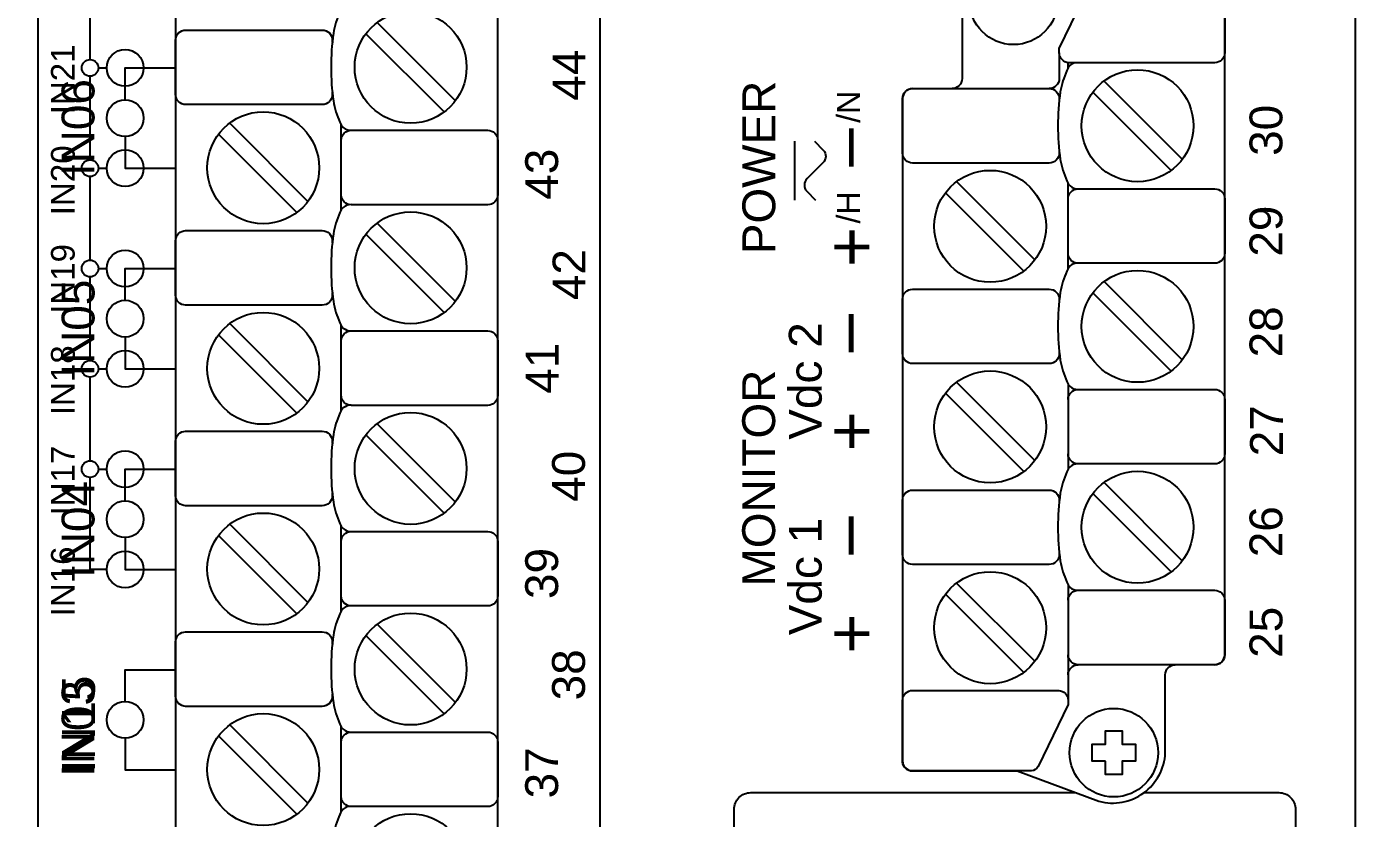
# Model space of a CAD drawing. Extents: x 1 to 47.7, y 0.3 to 34.2.
# Drawn here: x 35.879 to 39.855, y 16.253 to 18.622 of the extents above; entities that cross this region are included whole.
import ezdxf

# ---------------------------------------------------------------- set-up
doc = ezdxf.new("R2010")
doc.units = 0
doc.header["$MEASUREMENT"] = 0
for name, color, linetype in [('5_1__0__EMPTY', 7, 'CONTINUOUS'), ('5_2__2___8__OPTOISO_IND_LS', 7, 'CONTINUOUS'), ('5_3__7___8__OPTOISO_IND_LS', 7, 'CONTINUOUS'), ('5_4__4___24__OPTOISO_LS_IN', 7, 'CONTINUOUS'), ('5_5__D___24__OPTOISO_LS_IN', 7, 'CONTINUOUS'), ('5_6__8___8__OPTOISO_IND_LS', 7, 'CONTINUOUS'), ('6_0______DWG_', 7, 'CONTINUOUS')]:
    doc.layers.add(name, color=color, linetype=linetype)
doc.styles.add('ARIAL', font='arial.ttf')

msp = doc.modelspace()

# ---------------------------------------------------------------- linework, layer by layer
at = {"layer": '5_1__0__EMPTY'}
msp.add_lwpolyline([(36.3247, 19.7815), (36.3247, 14.8004, 0.414215), (36.3547, 14.7704), (36.6675, 14.7705), (36.9123, 14.6796, 0.47859), (37.1108, 14.8246), (37.1108, 15.058, -0.414214), (37.1408, 15.088), (37.2588, 15.088, 0.414213), (37.2888, 15.118), (37.2889, 20.0998, 0.414214), (37.2589, 20.1298), (36.9459, 20.1298), (36.7011, 20.2207, 0.480048), (36.5029, 20.0757), (36.5029, 19.8415, -0.414214), (36.4729, 19.8115), (36.3547, 19.8115, 0.414212), (36.3247, 19.7815), (36.3247, 19.7815)], format="xyb", dxfattribs=at)
at = {"layer": '5_2__2___8__OPTOISO_IND_LS'}
for points in [[(37.2588, 15.088, 0.414213), (37.2888, 15.118), (37.2889, 20.0998, 0.414214), (37.2589, 20.1298), (36.9459, 20.1298), (36.7011, 20.2207, 0.480048), (36.5029, 20.0757), (36.5029, 19.8415, -0.414214), (36.4729, 19.8115), (36.3547, 19.8115, 0.414212), (36.3247, 19.7815), (36.3247, 19.7815), (36.3247, 14.8004, 0.414215), (36.3547, 14.7704), (36.6675, 14.7705), (36.9123, 14.6796, 0.47859), (37.1108, 14.8246), (37.1108, 15.058, -0.414214), (37.1408, 15.088)], [(36.8501, 18.6895, 0.191033), (36.8262, 18.681, 0.081668), (36.816, 18.6654, 0.0591), (36.7967, 18.6017, 0.034646), (36.7896, 18.5002, 0.03436), (36.7967, 18.3995, 0.0591), (36.816, 18.3358, 0.081668), (36.8262, 18.3201, 0.191033), (36.8501, 18.3116)], [(36.7934, 18.4265), (36.7934, 18.4186, -0.414214), (36.7634, 18.3886), (36.3547, 18.3886, -0.414214), (36.3247, 18.4186), (36.3247, 18.5815, -0.414214), (36.3547, 18.6115), (36.7634, 18.6115, -0.414214), (36.7934, 18.5815), (36.7934, 18.5746)], [(36.8201, 18.2816, -0.414214), (36.8501, 18.3116), (37.2588, 18.3116, -0.414214), (37.2888, 18.2816), (37.2888, 18.1188, -0.414214), (37.2588, 18.0888), (36.8501, 18.0888, -0.414214), (36.8201, 18.1188)], [(36.8501, 18.0895, 0.191033), (36.8262, 18.081, 0.081668), (36.816, 18.0654, 0.0591), (36.7967, 18.0017, 0.034646), (36.7896, 17.9002, 0.03436), (36.7967, 17.7995, 0.0591), (36.816, 17.7358, 0.081668), (36.8262, 17.7201, 0.191033), (36.8501, 17.7116)], [(36.7934, 17.8265), (36.7934, 17.8186, -0.414214), (36.7634, 17.7886), (36.3547, 17.7886, -0.414214), (36.3247, 17.8186), (36.3247, 17.9815, -0.414214), (36.3547, 18.0115), (36.7634, 18.0115, -0.414214), (36.7934, 17.9815), (36.7934, 17.9746)], [(36.8201, 17.6816, -0.414214), (36.8501, 17.7116), (37.2588, 17.7116, -0.414214), (37.2888, 17.6816), (37.2888, 17.5188, -0.414214), (37.2588, 17.4888), (36.8501, 17.4888, -0.414214), (36.8201, 17.5188)], [(36.8501, 17.4895, 0.191033), (36.8262, 17.481, 0.081668), (36.816, 17.4654, 0.0591), (36.7967, 17.4017, 0.034646), (36.7896, 17.3002, 0.03436), (36.7967, 17.1995, 0.0591), (36.816, 17.1357, 0.081668), (36.8262, 17.1201, 0.191033), (36.8501, 17.1116)], [(36.7934, 17.2265), (36.7934, 17.2186, -0.414214), (36.7634, 17.1886), (36.3547, 17.1886, -0.414214), (36.3247, 17.2186), (36.3247, 17.3815, -0.414214), (36.3547, 17.4115), (36.7634, 17.4115, -0.414214), (36.7934, 17.3815), (36.7934, 17.3746)], [(36.8201, 17.0816, -0.414214), (36.8501, 17.1116), (37.2588, 17.1116, -0.414214), (37.2888, 17.0816), (37.2888, 16.9188, -0.414214), (37.2588, 16.8888), (36.8501, 16.8888, -0.414214), (36.8201, 16.9188)], [(36.8501, 16.8895, 0.191033), (36.8262, 16.881, 0.081668), (36.816, 16.8654, 0.0591), (36.7967, 16.8017, 0.034646), (36.7896, 16.7001, 0.03436), (36.7967, 16.5995, 0.0591), (36.816, 16.5357, 0.081668), (36.8262, 16.5201, 0.191033), (36.8501, 16.5116)], [(36.7934, 16.6265), (36.7934, 16.6186, -0.414214), (36.7634, 16.5886), (36.3547, 16.5886, -0.414214), (36.3247, 16.6186), (36.3247, 16.7814, -0.414214), (36.3547, 16.8114), (36.7634, 16.8114, -0.414214), (36.7934, 16.7814), (36.7934, 16.7746)], [(36.8201, 16.4816, -0.414214), (36.8501, 16.5116), (37.2588, 16.5116, -0.414214), (37.2888, 16.4816), (37.2888, 16.3187, -0.414214), (37.2588, 16.2887), (36.8501, 16.2887, -0.414214), (36.8201, 16.3187)], [(36.8501, 16.2895, 0.191033), (36.8262, 16.281, 0.081668), (36.816, 16.2654, 0.0591), (36.7967, 16.2017, 0.034646), (36.7896, 16.1001, 0.03436), (36.7967, 15.9994, 0.0591), (36.816, 15.9357, 0.081668), (36.8262, 15.9201, 0.191033), (36.8501, 15.9116)]]:
    msp.add_lwpolyline(points, format="xyb", dxfattribs=at)
for points in [[(36.9275, 18.634), (37.1616, 18.3998)], [(36.894, 18.6005), (37.1282, 18.3664)], [(36.1735, 18.4032), (36.1735, 18.4982), (36.3247, 18.4982)], [(36.4865, 18.3333), (36.7206, 18.0991)], [(36.1735, 18.2932), (36.1735, 18.1982), (36.3247, 18.1982)], [(36.4531, 18.2999), (36.6872, 18.0657)], [(36.8201, 18.073), (36.8201, 18.3281)], [(36.9275, 18.034), (37.1616, 17.7998)], [(36.894, 18.0005), (37.1282, 17.7664)], [(36.1735, 17.8032), (36.1735, 17.8982), (36.3247, 17.8982)], [(36.4865, 17.7333), (36.7206, 17.4991)], [(36.4531, 17.6999), (36.6872, 17.4657)], [(36.8201, 17.473), (36.8201, 17.7281)], [(36.1735, 17.6932), (36.1735, 17.5982), (36.3247, 17.5982)], [(36.9275, 17.4339), (37.1616, 17.1998)], [(36.894, 17.4005), (37.1282, 17.1664)], [(36.1735, 17.2032), (36.1735, 17.2982), (36.3247, 17.2982)], [(36.4531, 17.0999), (36.6872, 16.8657)], [(36.4865, 17.1333), (36.7206, 16.8991)], [(36.8201, 16.873), (36.8201, 17.1281)], [(36.1735, 17.0932), (36.1735, 16.9982), (36.3247, 16.9982)], [(36.9275, 16.8339), (37.1616, 16.5998)], [(36.894, 16.8005), (37.1282, 16.5664)], [(36.1735, 16.6032), (36.1735, 16.6982), (36.3247, 16.6982)], [(36.4865, 16.5333), (36.7206, 16.2991)], [(36.8201, 16.273), (36.8201, 16.5281)], [(36.1735, 16.4932), (36.1735, 16.3982), (36.3247, 16.3982)], [(36.4531, 16.4999), (36.6872, 16.2657)]]:
    msp.add_lwpolyline(points, dxfattribs=at)
for centre, radius in [((37.0278, 18.5002), 0.1673), ((36.1735, 18.3482), 0.055), ((36.5868, 18.1995), 0.1673), ((37.0278, 17.9002), 0.1673), ((36.1735, 17.7482), 0.055), ((36.5868, 17.5995), 0.1673), ((37.0278, 17.3002), 0.1673), ((36.1735, 17.1482), 0.055), ((36.5868, 16.9995), 0.1673), ((37.0278, 16.7001), 0.1673), ((36.1735, 16.5482), 0.055), ((36.5868, 16.3995), 0.1673), ((37.0278, 16.1001), 0.1673)]:
    msp.add_circle(centre, radius, dxfattribs=at)
at = {"layer": '5_3__7___8__OPTOISO_IND_LS'}
for points in [[(37.2588, 15.088, 0.414213), (37.2888, 15.118), (37.2889, 20.0998, 0.414214), (37.2589, 20.1298), (36.9459, 20.1298), (36.7011, 20.2207, 0.480048), (36.5029, 20.0757), (36.5029, 19.8415, -0.414214), (36.4729, 19.8115), (36.3547, 19.8115, 0.414212), (36.3247, 19.7815), (36.3247, 19.7815), (36.3247, 14.8004, 0.414215), (36.3547, 14.7704), (36.6675, 14.7705), (36.9123, 14.6796, 0.47859), (37.1108, 14.8246), (37.1108, 15.058, -0.414214), (37.1408, 15.088)], [(36.8501, 18.6895, 0.191033), (36.8262, 18.681, 0.081668), (36.816, 18.6654, 0.0591), (36.7967, 18.6017, 0.034646), (36.7896, 18.5002, 0.03436), (36.7967, 18.3995, 0.0591), (36.816, 18.3358, 0.081668), (36.8262, 18.3201, 0.191033), (36.8501, 18.3116)], [(36.7934, 18.4265), (36.7934, 18.4186, -0.414214), (36.7634, 18.3886), (36.3547, 18.3886, -0.414214), (36.3247, 18.4186), (36.3247, 18.5815, -0.414214), (36.3547, 18.6115), (36.7634, 18.6115, -0.414214), (36.7934, 18.5815), (36.7934, 18.5746)], [(36.8201, 18.2816, -0.414214), (36.8501, 18.3116), (37.2588, 18.3116, -0.414214), (37.2888, 18.2816), (37.2888, 18.1188, -0.414214), (37.2588, 18.0888), (36.8501, 18.0888, -0.414214), (36.8201, 18.1188)], [(36.8501, 18.0895, 0.191033), (36.8262, 18.081, 0.081668), (36.816, 18.0654, 0.0591), (36.7967, 18.0017, 0.034646), (36.7896, 17.9002, 0.03436), (36.7967, 17.7995, 0.0591), (36.816, 17.7358, 0.081668), (36.8262, 17.7201, 0.191033), (36.8501, 17.7116)], [(36.7934, 17.8265), (36.7934, 17.8186, -0.414214), (36.7634, 17.7886), (36.3547, 17.7886, -0.414214), (36.3247, 17.8186), (36.3247, 17.9815, -0.414214), (36.3547, 18.0115), (36.7634, 18.0115, -0.414214), (36.7934, 17.9815), (36.7934, 17.9746)], [(36.8201, 17.6816, -0.414214), (36.8501, 17.7116), (37.2588, 17.7116, -0.414214), (37.2888, 17.6816), (37.2888, 17.5188, -0.414214), (37.2588, 17.4888), (36.8501, 17.4888, -0.414214), (36.8201, 17.5188)], [(36.8501, 17.4895, 0.191033), (36.8262, 17.481, 0.081668), (36.816, 17.4654, 0.0591), (36.7967, 17.4017, 0.034646), (36.7896, 17.3002, 0.03436), (36.7967, 17.1995, 0.0591), (36.816, 17.1357, 0.081668), (36.8262, 17.1201, 0.191033), (36.8501, 17.1116)], [(36.7934, 17.2265), (36.7934, 17.2186, -0.414214), (36.7634, 17.1886), (36.3547, 17.1886, -0.414214), (36.3247, 17.2186), (36.3247, 17.3815, -0.414214), (36.3547, 17.4115), (36.7634, 17.4115, -0.414214), (36.7934, 17.3815), (36.7934, 17.3746)], [(36.8201, 17.0816, -0.414214), (36.8501, 17.1116), (37.2588, 17.1116, -0.414214), (37.2888, 17.0816), (37.2888, 16.9188, -0.414214), (37.2588, 16.8888), (36.8501, 16.8888, -0.414214), (36.8201, 16.9188)], [(36.8501, 16.8895, 0.191033), (36.8262, 16.881, 0.081668), (36.816, 16.8654, 0.0591), (36.7967, 16.8017, 0.034646), (36.7896, 16.7001, 0.03436), (36.7967, 16.5995, 0.0591), (36.816, 16.5357, 0.081668), (36.8262, 16.5201, 0.191033), (36.8501, 16.5116)], [(36.7934, 16.6265), (36.7934, 16.6186, -0.414214), (36.7634, 16.5886), (36.3547, 16.5886, -0.414214), (36.3247, 16.6186), (36.3247, 16.7814, -0.414214), (36.3547, 16.8114), (36.7634, 16.8114, -0.414214), (36.7934, 16.7814), (36.7934, 16.7746)], [(36.8201, 16.4816, -0.414214), (36.8501, 16.5116), (37.2588, 16.5116, -0.414214), (37.2888, 16.4816), (37.2888, 16.3187, -0.414214), (37.2588, 16.2887), (36.8501, 16.2887, -0.414214), (36.8201, 16.3187)], [(36.8501, 16.2895, 0.191033), (36.8262, 16.281, 0.081668), (36.816, 16.2654, 0.0591), (36.7967, 16.2017, 0.034646), (36.7896, 16.1001, 0.03436), (36.7967, 15.9994, 0.0591), (36.816, 15.9357, 0.081668), (36.8262, 15.9201, 0.191033), (36.8501, 15.9116)]]:
    msp.add_lwpolyline(points, format="xyb", dxfattribs=at)
for points in [[(36.9275, 18.634), (37.1616, 18.3998)], [(36.894, 18.6005), (37.1282, 18.3664)], [(36.1735, 18.4032), (36.1735, 18.4982), (36.3247, 18.4982)], [(36.4865, 18.3333), (36.7206, 18.0991)], [(36.1735, 18.2932), (36.1735, 18.1982), (36.3247, 18.1982)], [(36.4531, 18.2999), (36.6872, 18.0657)], [(36.8201, 18.073), (36.8201, 18.3281)], [(36.9275, 18.034), (37.1616, 17.7998)], [(36.894, 18.0005), (37.1282, 17.7664)], [(36.1735, 17.8032), (36.1735, 17.8982), (36.3247, 17.8982)], [(36.4865, 17.7333), (36.7206, 17.4991)], [(36.4531, 17.6999), (36.6872, 17.4657)], [(36.8201, 17.473), (36.8201, 17.7281)], [(36.1735, 17.6932), (36.1735, 17.5982), (36.3247, 17.5982)], [(36.9275, 17.4339), (37.1616, 17.1998)], [(36.894, 17.4005), (37.1282, 17.1664)], [(36.1735, 17.2032), (36.1735, 17.2982), (36.3247, 17.2982)], [(36.4531, 17.0999), (36.6872, 16.8657)], [(36.4865, 17.1333), (36.7206, 16.8991)], [(36.8201, 16.873), (36.8201, 17.1281)], [(36.1735, 17.0932), (36.1735, 16.9982), (36.3247, 16.9982)], [(36.9275, 16.8339), (37.1616, 16.5998)], [(36.894, 16.8005), (37.1282, 16.5664)], [(36.1735, 16.6032), (36.1735, 16.6982), (36.3247, 16.6982)], [(36.4865, 16.5333), (36.7206, 16.2991)], [(36.8201, 16.273), (36.8201, 16.5281)], [(36.1735, 16.4932), (36.1735, 16.3982), (36.3247, 16.3982)], [(36.4531, 16.4999), (36.6872, 16.2657)]]:
    msp.add_lwpolyline(points, dxfattribs=at)
for centre, radius in [((37.0278, 18.5002), 0.1673), ((36.1735, 18.3482), 0.055), ((36.5868, 18.1995), 0.1673), ((37.0278, 17.9002), 0.1673), ((36.1735, 17.7482), 0.055), ((36.5868, 17.5995), 0.1673), ((37.0278, 17.3002), 0.1673), ((36.1735, 17.1482), 0.055), ((36.5868, 16.9995), 0.1673), ((37.0278, 16.7001), 0.1673), ((36.1735, 16.5482), 0.055), ((36.5868, 16.3995), 0.1673), ((37.0278, 16.1001), 0.1673)]:
    msp.add_circle(centre, radius, dxfattribs=at)
at = {"layer": '5_4__4___24__OPTOISO_LS_IN'}
for points in [[(37.2588, 15.088, 0.414213), (37.2888, 15.118), (37.2889, 20.0998, 0.414214), (37.2589, 20.1298), (36.9459, 20.1298), (36.7011, 20.2207, 0.480048), (36.5029, 20.0757), (36.5029, 19.8415, -0.414214), (36.4729, 19.8115), (36.3547, 19.8115, 0.414212), (36.3247, 19.7815), (36.3247, 19.7815), (36.3247, 14.8004, 0.414215), (36.3547, 14.7704), (36.6675, 14.7705), (36.9123, 14.6796, 0.47859), (37.1108, 14.8246), (37.1108, 15.058, -0.414214), (37.1408, 15.088)], [(36.8501, 18.6895, 0.191033), (36.8262, 18.681, 0.081668), (36.816, 18.6654, 0.0591), (36.7967, 18.6017, 0.034646), (36.7896, 18.5002, 0.03436), (36.7967, 18.3995, 0.0591), (36.816, 18.3358, 0.081668), (36.8262, 18.3201, 0.191033), (36.8501, 18.3116)], [(36.7934, 18.4265), (36.7934, 18.4186, -0.414214), (36.7634, 18.3886), (36.3547, 18.3886, -0.414214), (36.3247, 18.4186), (36.3247, 18.5815, -0.414214), (36.3547, 18.6115), (36.7634, 18.6115, -0.414214), (36.7934, 18.5815), (36.7934, 18.5746)], [(36.8201, 18.2816, -0.414214), (36.8501, 18.3116), (37.2588, 18.3116, -0.414214), (37.2888, 18.2816), (37.2888, 18.1188, -0.414214), (37.2588, 18.0888), (36.8501, 18.0888, -0.414214), (36.8201, 18.1188)], [(36.8501, 18.0895, 0.191033), (36.8262, 18.081, 0.081668), (36.816, 18.0654, 0.0591), (36.7967, 18.0017, 0.034646), (36.7896, 17.9002, 0.03436), (36.7967, 17.7995, 0.0591), (36.816, 17.7358, 0.081668), (36.8262, 17.7201, 0.191033), (36.8501, 17.7116)], [(36.7934, 17.8265), (36.7934, 17.8186, -0.414214), (36.7634, 17.7886), (36.3547, 17.7886, -0.414214), (36.3247, 17.8186), (36.3247, 17.9815, -0.414214), (36.3547, 18.0115), (36.7634, 18.0115, -0.414214), (36.7934, 17.9815), (36.7934, 17.9746)], [(36.8201, 17.6816, -0.414214), (36.8501, 17.7116), (37.2588, 17.7116, -0.414214), (37.2888, 17.6816), (37.2888, 17.5188, -0.414214), (37.2588, 17.4888), (36.8501, 17.4888, -0.414214), (36.8201, 17.5188)], [(36.8501, 17.4895, 0.191033), (36.8262, 17.481, 0.081668), (36.816, 17.4654, 0.0591), (36.7967, 17.4017, 0.034646), (36.7896, 17.3002, 0.03436), (36.7967, 17.1995, 0.0591), (36.816, 17.1357, 0.081668), (36.8262, 17.1201, 0.191033), (36.8501, 17.1116)], [(36.7934, 17.2265), (36.7934, 17.2186, -0.414214), (36.7634, 17.1886), (36.3547, 17.1886, -0.414214), (36.3247, 17.2186), (36.3247, 17.3815, -0.414214), (36.3547, 17.4115), (36.7634, 17.4115, -0.414214), (36.7934, 17.3815), (36.7934, 17.3746)], [(36.8201, 17.0816, -0.414214), (36.8501, 17.1116), (37.2588, 17.1116, -0.414214), (37.2888, 17.0816), (37.2888, 16.9188, -0.414214), (37.2588, 16.8888), (36.8501, 16.8888, -0.414214), (36.8201, 16.9188)], [(36.8501, 16.8895, 0.191033), (36.8262, 16.881, 0.081668), (36.816, 16.8654, 0.0591), (36.7967, 16.8017, 0.034646), (36.7896, 16.7001, 0.03436), (36.7967, 16.5995, 0.0591), (36.816, 16.5357, 0.081668), (36.8262, 16.5201, 0.191033), (36.8501, 16.5116)], [(36.7934, 16.6265), (36.7934, 16.6186, -0.414214), (36.7634, 16.5886), (36.3547, 16.5886, -0.414214), (36.3247, 16.6186), (36.3247, 16.7814, -0.414214), (36.3547, 16.8114), (36.7634, 16.8114, -0.414214), (36.7934, 16.7814), (36.7934, 16.7746)], [(36.8201, 16.4816, -0.414214), (36.8501, 16.5116), (37.2588, 16.5116, -0.414214), (37.2888, 16.4816), (37.2888, 16.3187, -0.414214), (37.2588, 16.2887), (36.8501, 16.2887, -0.414214), (36.8201, 16.3187)], [(36.8501, 16.2895, 0.191033), (36.8262, 16.281, 0.081668), (36.816, 16.2654, 0.0591), (36.7967, 16.2017, 0.034646), (36.7896, 16.1001, 0.03436), (36.7967, 15.9994, 0.0591), (36.816, 15.9357, 0.081668), (36.8262, 15.9201, 0.191033), (36.8501, 15.9116)]]:
    msp.add_lwpolyline(points, format="xyb", dxfattribs=at)
for points in [[(36.0686, 18.5232), (36.0686, 18.7732)], [(36.9275, 18.634), (37.1616, 18.3998)], [(36.894, 18.6005), (37.1282, 18.3664)], [(36.0936, 18.4982), (36.1185, 18.4982)], [(36.2285, 18.4982), (36.3247, 18.4982)], [(36.0686, 18.2232), (36.0686, 18.4732)], [(36.4865, 18.3333), (36.7206, 18.0991)], [(36.4531, 18.2999), (36.6872, 18.0657)], [(36.8201, 18.073), (36.8201, 18.3281)], [(36.0686, 17.9232), (36.0686, 18.1732)], [(36.0936, 18.1982), (36.1185, 18.1982)], [(36.2285, 18.1982), (36.3247, 18.1982)], [(36.9275, 18.034), (37.1616, 17.7998)], [(36.894, 18.0005), (37.1282, 17.7664)], [(36.0936, 17.8982), (36.1185, 17.8982)], [(36.2285, 17.8982), (36.3247, 17.8982)], [(36.0686, 17.6232), (36.0686, 17.8732)], [(36.4865, 17.7333), (36.7206, 17.4991)], [(36.4531, 17.6999), (36.6872, 17.4657)], [(36.8201, 17.473), (36.8201, 17.7281)], [(36.0936, 17.5982), (36.1185, 17.5982)], [(36.2285, 17.5982), (36.3247, 17.5982)], [(36.0686, 17.3232), (36.0686, 17.5732)], [(36.9275, 17.4339), (37.1616, 17.1998)], [(36.894, 17.4005), (37.1282, 17.1664)], [(36.0936, 17.2982), (36.1185, 17.2982)], [(36.2285, 17.2982), (36.3247, 17.2982)], [(36.1185, 16.9982), (36.0686, 16.9982), (36.0686, 17.2732)], [(36.4531, 17.0999), (36.6872, 16.8657)], [(36.4865, 17.1333), (36.7206, 16.8991)], [(36.8201, 16.873), (36.8201, 17.1281)], [(36.2285, 16.9982), (36.3247, 16.9982)], [(36.9275, 16.8339), (37.1616, 16.5998)], [(36.894, 16.8005), (37.1282, 16.5664)], [(36.1735, 16.6031), (36.1735, 16.6982), (36.3247, 16.6982)], [(36.4865, 16.5333), (36.7206, 16.2991)], [(36.8201, 16.273), (36.8201, 16.5281)], [(36.1735, 16.4931), (36.1735, 16.3982), (36.3247, 16.3982)], [(36.4531, 16.4999), (36.6872, 16.2657)]]:
    msp.add_lwpolyline(points, dxfattribs=at)
for centre, radius in [((37.0278, 18.5002), 0.1673), ((36.1735, 18.4982), 0.055), ((36.0686, 18.4982), 0.025), ((36.5868, 18.1995), 0.1673), ((36.1735, 18.1982), 0.055), ((36.0686, 18.1982), 0.025), ((37.0278, 17.9002), 0.1673), ((36.1735, 17.8982), 0.055), ((36.0686, 17.8982), 0.025), ((36.5868, 17.5995), 0.1673), ((36.0686, 17.5982), 0.025), ((36.1735, 17.5982), 0.055), ((37.0278, 17.3002), 0.1673), ((36.1735, 17.2982), 0.055), ((36.0686, 17.2982), 0.025), ((36.5868, 16.9995), 0.1673), ((36.1735, 16.9982), 0.055), ((37.0278, 16.7001), 0.1673), ((36.1735, 16.5481), 0.055), ((36.5868, 16.3995), 0.1673), ((37.0278, 16.1001), 0.1673)]:
    msp.add_circle(centre, radius, dxfattribs=at)
at = {"layer": '5_5__D___24__OPTOISO_LS_IN'}
for points in [[(37.2588, 15.088, 0.414213), (37.2888, 15.118), (37.2889, 20.0998, 0.414214), (37.2589, 20.1298), (36.9459, 20.1298), (36.7011, 20.2207, 0.480048), (36.5029, 20.0757), (36.5029, 19.8415, -0.414214), (36.4729, 19.8115), (36.3547, 19.8115, 0.414212), (36.3247, 19.7815), (36.3247, 19.7815), (36.3247, 14.8004, 0.414215), (36.3547, 14.7704), (36.6675, 14.7705), (36.9123, 14.6796, 0.47859), (37.1108, 14.8246), (37.1108, 15.058, -0.414214), (37.1408, 15.088)], [(36.8501, 18.6895, 0.191033), (36.8262, 18.681, 0.081668), (36.816, 18.6654, 0.0591), (36.7967, 18.6017, 0.034646), (36.7896, 18.5002, 0.03436), (36.7967, 18.3995, 0.0591), (36.816, 18.3358, 0.081668), (36.8262, 18.3201, 0.191033), (36.8501, 18.3116)], [(36.7934, 18.4265), (36.7934, 18.4186, -0.414214), (36.7634, 18.3886), (36.3547, 18.3886, -0.414214), (36.3247, 18.4186), (36.3247, 18.5815, -0.414214), (36.3547, 18.6115), (36.7634, 18.6115, -0.414214), (36.7934, 18.5815), (36.7934, 18.5746)], [(36.8201, 18.2816, -0.414214), (36.8501, 18.3116), (37.2588, 18.3116, -0.414214), (37.2888, 18.2816), (37.2888, 18.1188, -0.414214), (37.2588, 18.0888), (36.8501, 18.0888, -0.414214), (36.8201, 18.1188)], [(36.8501, 18.0895, 0.191033), (36.8262, 18.081, 0.081668), (36.816, 18.0654, 0.0591), (36.7967, 18.0017, 0.034646), (36.7896, 17.9002, 0.03436), (36.7967, 17.7995, 0.0591), (36.816, 17.7358, 0.081668), (36.8262, 17.7201, 0.191033), (36.8501, 17.7116)], [(36.7934, 17.8265), (36.7934, 17.8186, -0.414214), (36.7634, 17.7886), (36.3547, 17.7886, -0.414214), (36.3247, 17.8186), (36.3247, 17.9815, -0.414214), (36.3547, 18.0115), (36.7634, 18.0115, -0.414214), (36.7934, 17.9815), (36.7934, 17.9746)], [(36.8201, 17.6816, -0.414214), (36.8501, 17.7116), (37.2588, 17.7116, -0.414214), (37.2888, 17.6816), (37.2888, 17.5188, -0.414214), (37.2588, 17.4888), (36.8501, 17.4888, -0.414214), (36.8201, 17.5188)], [(36.8501, 17.4895, 0.191033), (36.8262, 17.481, 0.081668), (36.816, 17.4654, 0.0591), (36.7967, 17.4017, 0.034646), (36.7896, 17.3002, 0.03436), (36.7967, 17.1995, 0.0591), (36.816, 17.1357, 0.081668), (36.8262, 17.1201, 0.191033), (36.8501, 17.1116)], [(36.7934, 17.2265), (36.7934, 17.2186, -0.414214), (36.7634, 17.1886), (36.3547, 17.1886, -0.414214), (36.3247, 17.2186), (36.3247, 17.3815, -0.414214), (36.3547, 17.4115), (36.7634, 17.4115, -0.414214), (36.7934, 17.3815), (36.7934, 17.3746)], [(36.8201, 17.0816, -0.414214), (36.8501, 17.1116), (37.2588, 17.1116, -0.414214), (37.2888, 17.0816), (37.2888, 16.9188, -0.414214), (37.2588, 16.8888), (36.8501, 16.8888, -0.414214), (36.8201, 16.9188)], [(36.8501, 16.8895, 0.191033), (36.8262, 16.881, 0.081668), (36.816, 16.8654, 0.0591), (36.7967, 16.8017, 0.034646), (36.7896, 16.7001, 0.03436), (36.7967, 16.5995, 0.0591), (36.816, 16.5357, 0.081668), (36.8262, 16.5201, 0.191033), (36.8501, 16.5116)], [(36.7934, 16.6265), (36.7934, 16.6186, -0.414214), (36.7634, 16.5886), (36.3547, 16.5886, -0.414214), (36.3247, 16.6186), (36.3247, 16.7814, -0.414214), (36.3547, 16.8114), (36.7634, 16.8114, -0.414214), (36.7934, 16.7814), (36.7934, 16.7746)], [(36.8201, 16.4816, -0.414214), (36.8501, 16.5116), (37.2588, 16.5116, -0.414214), (37.2888, 16.4816), (37.2888, 16.3187, -0.414214), (37.2588, 16.2887), (36.8501, 16.2887, -0.414214), (36.8201, 16.3187)], [(36.8501, 16.2895, 0.191033), (36.8262, 16.281, 0.081668), (36.816, 16.2654, 0.0591), (36.7967, 16.2017, 0.034646), (36.7896, 16.1001, 0.03436), (36.7967, 15.9994, 0.0591), (36.816, 15.9357, 0.081668), (36.8262, 15.9201, 0.191033), (36.8501, 15.9116)]]:
    msp.add_lwpolyline(points, format="xyb", dxfattribs=at)
for points in [[(36.0686, 18.5232), (36.0686, 18.7732)], [(36.9275, 18.634), (37.1616, 18.3998)], [(36.894, 18.6005), (37.1282, 18.3664)], [(36.0936, 18.4982), (36.1185, 18.4982)], [(36.2285, 18.4982), (36.3247, 18.4982)], [(36.0686, 18.2232), (36.0686, 18.4732)], [(36.4865, 18.3333), (36.7206, 18.0991)], [(36.4531, 18.2999), (36.6872, 18.0657)], [(36.8201, 18.073), (36.8201, 18.3281)], [(36.0686, 17.9232), (36.0686, 18.1732)], [(36.0936, 18.1982), (36.1185, 18.1982)], [(36.2285, 18.1982), (36.3247, 18.1982)], [(36.9275, 18.034), (37.1616, 17.7998)], [(36.894, 18.0005), (37.1282, 17.7664)], [(36.0936, 17.8982), (36.1185, 17.8982)], [(36.2285, 17.8982), (36.3247, 17.8982)], [(36.0686, 17.6232), (36.0686, 17.8732)], [(36.4865, 17.7333), (36.7206, 17.4991)], [(36.4531, 17.6999), (36.6872, 17.4657)], [(36.8201, 17.473), (36.8201, 17.7281)], [(36.0936, 17.5982), (36.1185, 17.5982)], [(36.2285, 17.5982), (36.3247, 17.5982)], [(36.0686, 17.3232), (36.0686, 17.5732)], [(36.9275, 17.4339), (37.1616, 17.1998)], [(36.894, 17.4005), (37.1282, 17.1664)], [(36.0936, 17.2982), (36.1185, 17.2982)], [(36.2285, 17.2982), (36.3247, 17.2982)], [(36.1185, 16.9982), (36.0686, 16.9982), (36.0686, 17.2732)], [(36.4531, 17.0999), (36.6872, 16.8657)], [(36.4865, 17.1333), (36.7206, 16.8991)], [(36.8201, 16.873), (36.8201, 17.1281)], [(36.2285, 16.9982), (36.3247, 16.9982)], [(36.9275, 16.8339), (37.1616, 16.5998)], [(36.894, 16.8005), (37.1282, 16.5664)], [(36.1735, 16.6031), (36.1735, 16.6982), (36.3247, 16.6982)], [(36.4865, 16.5333), (36.7206, 16.2991)], [(36.8201, 16.273), (36.8201, 16.5281)], [(36.1735, 16.4931), (36.1735, 16.3982), (36.3247, 16.3982)], [(36.4531, 16.4999), (36.6872, 16.2657)]]:
    msp.add_lwpolyline(points, dxfattribs=at)
for centre, radius in [((37.0278, 18.5002), 0.1673), ((36.1735, 18.4982), 0.055), ((36.0686, 18.4982), 0.025), ((36.5868, 18.1995), 0.1673), ((36.1735, 18.1982), 0.055), ((36.0686, 18.1982), 0.025), ((37.0278, 17.9002), 0.1673), ((36.1735, 17.8982), 0.055), ((36.0686, 17.8982), 0.025), ((36.5868, 17.5995), 0.1673), ((36.0686, 17.5982), 0.025), ((36.1735, 17.5982), 0.055), ((37.0278, 17.3002), 0.1673), ((36.1735, 17.2982), 0.055), ((36.0686, 17.2982), 0.025), ((36.5868, 16.9995), 0.1673), ((36.1735, 16.9982), 0.055), ((37.0278, 16.7001), 0.1673), ((36.1735, 16.5481), 0.055), ((36.5868, 16.3995), 0.1673), ((37.0278, 16.1001), 0.1673)]:
    msp.add_circle(centre, radius, dxfattribs=at)
at = {"layer": '5_6__8___8__OPTOISO_IND_LS'}
for points in [[(37.2588, 15.088, 0.414213), (37.2888, 15.118), (37.2889, 20.0998, 0.414214), (37.2589, 20.1298), (36.9459, 20.1298), (36.7011, 20.2207, 0.480048), (36.5029, 20.0757), (36.5029, 19.8415, -0.414214), (36.4729, 19.8115), (36.3547, 19.8115, 0.414212), (36.3247, 19.7815), (36.3247, 19.7815), (36.3247, 14.8004, 0.414215), (36.3547, 14.7704), (36.6675, 14.7705), (36.9123, 14.6796, 0.47859), (37.1108, 14.8246), (37.1108, 15.058, -0.414214), (37.1408, 15.088)], [(36.8501, 18.6895, 0.191033), (36.8262, 18.681, 0.081668), (36.816, 18.6654, 0.0591), (36.7967, 18.6017, 0.034646), (36.7896, 18.5002, 0.03436), (36.7967, 18.3995, 0.0591), (36.816, 18.3358, 0.081668), (36.8262, 18.3201, 0.191033), (36.8501, 18.3116)], [(36.7934, 18.4265), (36.7934, 18.4186, -0.414214), (36.7634, 18.3886), (36.3547, 18.3886, -0.414214), (36.3247, 18.4186), (36.3247, 18.5815, -0.414214), (36.3547, 18.6115), (36.7634, 18.6115, -0.414214), (36.7934, 18.5815), (36.7934, 18.5746)], [(36.8201, 18.2816, -0.414214), (36.8501, 18.3116), (37.2588, 18.3116, -0.414214), (37.2888, 18.2816), (37.2888, 18.1188, -0.414214), (37.2588, 18.0888), (36.8501, 18.0888, -0.414214), (36.8201, 18.1188)], [(36.8501, 18.0895, 0.191033), (36.8262, 18.081, 0.081668), (36.816, 18.0654, 0.0591), (36.7967, 18.0017, 0.034646), (36.7896, 17.9002, 0.03436), (36.7967, 17.7995, 0.0591), (36.816, 17.7358, 0.081668), (36.8262, 17.7201, 0.191033), (36.8501, 17.7116)], [(36.7934, 17.8265), (36.7934, 17.8186, -0.414214), (36.7634, 17.7886), (36.3547, 17.7886, -0.414214), (36.3247, 17.8186), (36.3247, 17.9815, -0.414214), (36.3547, 18.0115), (36.7634, 18.0115, -0.414214), (36.7934, 17.9815), (36.7934, 17.9746)], [(36.8201, 17.6816, -0.414214), (36.8501, 17.7116), (37.2588, 17.7116, -0.414214), (37.2888, 17.6816), (37.2888, 17.5188, -0.414214), (37.2588, 17.4888), (36.8501, 17.4888, -0.414214), (36.8201, 17.5188)], [(36.8501, 17.4895, 0.191033), (36.8262, 17.481, 0.081668), (36.816, 17.4654, 0.0591), (36.7967, 17.4017, 0.034646), (36.7896, 17.3002, 0.03436), (36.7967, 17.1995, 0.0591), (36.816, 17.1357, 0.081668), (36.8262, 17.1201, 0.191033), (36.8501, 17.1116)], [(36.7934, 17.2265), (36.7934, 17.2186, -0.414214), (36.7634, 17.1886), (36.3547, 17.1886, -0.414214), (36.3247, 17.2186), (36.3247, 17.3815, -0.414214), (36.3547, 17.4115), (36.7634, 17.4115, -0.414214), (36.7934, 17.3815), (36.7934, 17.3746)], [(36.8201, 17.0816, -0.414214), (36.8501, 17.1116), (37.2588, 17.1116, -0.414214), (37.2888, 17.0816), (37.2888, 16.9188, -0.414214), (37.2588, 16.8888), (36.8501, 16.8888, -0.414214), (36.8201, 16.9188)], [(36.8501, 16.8895, 0.191033), (36.8262, 16.881, 0.081668), (36.816, 16.8654, 0.0591), (36.7967, 16.8017, 0.034646), (36.7896, 16.7001, 0.03436), (36.7967, 16.5995, 0.0591), (36.816, 16.5357, 0.081668), (36.8262, 16.5201, 0.191033), (36.8501, 16.5116)], [(36.7934, 16.6265), (36.7934, 16.6186, -0.414214), (36.7634, 16.5886), (36.3547, 16.5886, -0.414214), (36.3247, 16.6186), (36.3247, 16.7814, -0.414214), (36.3547, 16.8114), (36.7634, 16.8114, -0.414214), (36.7934, 16.7814), (36.7934, 16.7746)], [(36.8201, 16.4816, -0.414214), (36.8501, 16.5116), (37.2588, 16.5116, -0.414214), (37.2888, 16.4816), (37.2888, 16.3187, -0.414214), (37.2588, 16.2887), (36.8501, 16.2887, -0.414214), (36.8201, 16.3187)], [(36.8501, 16.2895, 0.191033), (36.8262, 16.281, 0.081668), (36.816, 16.2654, 0.0591), (36.7967, 16.2017, 0.034646), (36.7896, 16.1001, 0.03436), (36.7967, 15.9994, 0.0591), (36.816, 15.9357, 0.081668), (36.8262, 15.9201, 0.191033), (36.8501, 15.9116)]]:
    msp.add_lwpolyline(points, format="xyb", dxfattribs=at)
for points in [[(36.9275, 18.634), (37.1616, 18.3998)], [(36.894, 18.6005), (37.1282, 18.3664)], [(36.1735, 18.4032), (36.1735, 18.4982), (36.3247, 18.4982)], [(36.4865, 18.3333), (36.7206, 18.0991)], [(36.1735, 18.2932), (36.1735, 18.1982), (36.3247, 18.1982)], [(36.4531, 18.2999), (36.6872, 18.0657)], [(36.8201, 18.073), (36.8201, 18.3281)], [(36.9275, 18.034), (37.1616, 17.7998)], [(36.894, 18.0005), (37.1282, 17.7664)], [(36.1735, 17.8032), (36.1735, 17.8982), (36.3247, 17.8982)], [(36.4865, 17.7333), (36.7206, 17.4991)], [(36.4531, 17.6999), (36.6872, 17.4657)], [(36.8201, 17.473), (36.8201, 17.7281)], [(36.1735, 17.6932), (36.1735, 17.5982), (36.3247, 17.5982)], [(36.9275, 17.4339), (37.1616, 17.1998)], [(36.894, 17.4005), (37.1282, 17.1664)], [(36.1735, 17.2032), (36.1735, 17.2982), (36.3247, 17.2982)], [(36.4531, 17.0999), (36.6872, 16.8657)], [(36.4865, 17.1333), (36.7206, 16.8991)], [(36.8201, 16.873), (36.8201, 17.1281)], [(36.1735, 17.0932), (36.1735, 16.9982), (36.3247, 16.9982)], [(36.9275, 16.8339), (37.1616, 16.5998)], [(36.894, 16.8005), (37.1282, 16.5664)], [(36.1735, 16.6032), (36.1735, 16.6982), (36.3247, 16.6982)], [(36.4865, 16.5333), (36.7206, 16.2991)], [(36.8201, 16.273), (36.8201, 16.5281)], [(36.1735, 16.4932), (36.1735, 16.3982), (36.3247, 16.3982)], [(36.4531, 16.4999), (36.6872, 16.2657)]]:
    msp.add_lwpolyline(points, dxfattribs=at)
for centre, radius in [((37.0278, 18.5002), 0.1673), ((36.1735, 18.3482), 0.055), ((36.5868, 18.1995), 0.1673), ((37.0278, 17.9002), 0.1673), ((36.1735, 17.7482), 0.055), ((36.5868, 17.5995), 0.1673), ((37.0278, 17.3002), 0.1673), ((36.1735, 17.1482), 0.055), ((36.5868, 16.9995), 0.1673), ((37.0278, 16.7001), 0.1673), ((36.1735, 16.5482), 0.055), ((36.5868, 16.3995), 0.1673), ((37.0278, 16.1001), 0.1673)]:
    msp.add_circle(centre, radius, dxfattribs=at)
at = {"layer": '6_0______DWG_'}
for points in [[(39.7653, 20.575), (33.6353, 20.575, 0.414214), (33.5453, 20.485), (33.5453, 3.415, 0.414214), (33.6353, 3.325), (39.7653, 3.325, 0.381966), (39.8547, 3.405), (39.8547, 20.495, 0.381966)], [(35.9137, 3.6192), (35.9137, 20.2795, -0.468367), (35.9737, 20.3295), (37.5437, 20.3295, -0.414132), (37.5937, 20.2795), (37.5937, 3.6192, -0.414214), (37.5437, 3.5692), (35.9637, 3.5692, -0.414287)], [(39.4638, 18.7281), (39.4639, 18.5438, -0.414214), (39.4339, 18.5138), (38.9968, 18.5138, -0.390527), (38.9685, 18.5438), (38.9685, 18.556), (39.0582, 18.7419, -0.241514), (39.0782, 18.7548), (39.4339, 18.7548, -0.422157)]]:
    msp.add_lwpolyline(points, format="xyb", close=True, dxfattribs=at)
for points in [[(39.4338, 16.713, 0.414213), (39.4638, 16.743), (39.4638, 18.7248, 0.414214), (39.4338, 18.7548), (39.1208, 18.7548), (38.876, 18.8457, 0.480048), (38.6778, 18.7007), (38.6778, 18.4665, -0.414214), (38.6478, 18.4365)], [(38.9685, 18.5438), (38.9686, 18.4665, -0.414214), (38.9386, 18.4365)], [(39.0166, 18.5138, 0.127742), (39.0012, 18.506, 0.081668), (38.991, 18.4904, 0.0591), (38.9717, 18.4267, 0.034646), (38.9646, 18.3252, 0.03436), (38.9717, 18.2245, 0.0591), (38.991, 18.1607, 0.081668), (39.0012, 18.1451, 0.191033), (39.0251, 18.1366)], [(38.9684, 18.2515), (38.9684, 18.2436, -0.414214), (38.9384, 18.2136), (38.5297, 18.2136, -0.414214), (38.4997, 18.2436), (38.4997, 18.4065, -0.414214), (38.5297, 18.4365), (38.9384, 18.4365, -0.414214), (38.9684, 18.4065), (38.9684, 18.3996)], [(38.5297, 18.4365, 0.414212), (38.4997, 18.4065), (38.4997, 16.4254, 0.414215), (38.5297, 16.3954), (38.8425, 16.3955), (39.0873, 16.3046, 0.47859), (39.2858, 16.4496), (39.2858, 16.683, -0.414214), (39.3158, 16.713)], [(38.2365, 18.2787), (38.2626, 18.2525, -0.404962), (38.2615, 18.2146), (38.2141, 18.167), (38.2141, 18.167, 0.404962), (38.2129, 18.1292), (38.239, 18.103)], [(38.9951, 18.1066, -0.414214), (39.0251, 18.1366), (39.4338, 18.1366, -0.414214), (39.4638, 18.1066), (39.4638, 17.9438, -0.414214), (39.4338, 17.9138), (39.0251, 17.9138, -0.414214), (38.9951, 17.9438)], [(39.0251, 17.9145, 0.191033), (39.0012, 17.906, 0.081668), (38.991, 17.8904, 0.0591), (38.9717, 17.8267, 0.034646), (38.9646, 17.7251, 0.03436), (38.9717, 17.6245, 0.0591), (38.991, 17.5607, 0.081668), (39.0012, 17.5451, 0.191033), (39.0251, 17.5366)], [(38.9684, 17.6515), (38.9684, 17.6436, -0.414214), (38.9384, 17.6136), (38.5297, 17.6136, -0.414214), (38.4997, 17.6436), (38.4997, 17.8064, -0.414214), (38.5297, 17.8364), (38.9384, 17.8364, -0.414214), (38.9684, 17.8064), (38.9684, 17.7996)], [(38.9951, 17.5066, -0.414214), (39.0251, 17.5366), (39.4338, 17.5366, -0.414214), (39.4638, 17.5066), (39.4638, 17.3438, -0.414214), (39.4338, 17.3138), (39.0251, 17.3138, -0.414214), (38.9951, 17.3438)], [(39.0251, 17.3138, 0.191033), (39.0012, 17.3052, 0.081668), (38.991, 17.2896, 0.0591), (38.9717, 17.2259, 0.034646), (38.9646, 17.1244, 0.03436), (38.9717, 17.0237, 0.0591), (38.991, 16.96, 0.081668), (39.0012, 16.9444, 0.191033), (39.0251, 16.9358)], [(38.9684, 17.0507), (38.9684, 17.0428, -0.414214), (38.9384, 17.0128), (38.5297, 17.0128, -0.414214), (38.4997, 17.0428), (38.4997, 17.2057, -0.414214), (38.5297, 17.2357), (38.9384, 17.2357, -0.414214), (38.9684, 17.2057), (38.9684, 17.1989)], [(38.9951, 16.9524), (38.9951, 16.5942), (38.9053, 16.4083, -0.241986), (38.8855, 16.3955), (38.5297, 16.3954, -0.422157), (38.4998, 16.4221), (38.4997, 16.6064, -0.414214), (38.5297, 16.6364), (38.9668, 16.6364, -0.390527), (38.9951, 16.6064)], [(38.9951, 16.9058, -0.414214), (39.0251, 16.9358), (39.4338, 16.9358, -0.414214), (39.4638, 16.9058), (39.4638, 16.743, -0.414214), (39.4338, 16.713), (39.0251, 16.713, -0.414214), (38.9951, 16.743)], [(38.9951, 16.683, -0.414214), (39.0251, 16.713)], [(39.2225, 16.3305), (39.6256, 16.3305, -0.414214), (39.6756, 16.2805), (39.6756, 3.6192, -0.414214), (39.6256, 3.5692), (38.0456, 3.5692, -0.414214), (37.9956, 3.6192), (37.9956, 16.2805, -0.414214), (38.0456, 16.3305), (39.0175, 16.3305)]]:
    msp.add_lwpolyline(points, format="xyb", dxfattribs=at)
for points in [[(38.9944, 18.514), (38.9944, 18.4969)], [(39.1025, 18.4589), (39.3366, 18.2248)], [(39.069, 18.4255), (39.3032, 18.1914)], [(38.1772, 18.1022), (38.1772, 18.2794)], [(38.6615, 18.1583), (38.8956, 17.9241)], [(38.9951, 17.898), (38.9951, 18.1531)], [(38.6281, 18.1249), (38.8622, 17.8907)], [(39.1025, 17.8589), (39.3366, 17.6248)], [(39.069, 17.8255), (39.3032, 17.5914)], [(38.6615, 17.5583), (38.8956, 17.3241)], [(38.9951, 17.5531), (38.9951, 17.2972)], [(38.6281, 17.5249), (38.8622, 17.2907)], [(39.1025, 17.2582), (39.3366, 17.024)], [(39.069, 17.2248), (39.3032, 16.9906)], [(38.6615, 16.9575), (38.8956, 16.7234)], [(38.6281, 16.9241), (38.8622, 16.6899)]]:
    msp.add_lwpolyline(points, dxfattribs=at)
msp.add_lwpolyline([(39.1069, 16.425), (39.0666, 16.425), (39.0666, 16.475), (39.1069, 16.475), (39.1069, 16.5151), (39.1569, 16.5151), (39.1569, 16.475), (39.1968, 16.475), (39.1968, 16.425), (39.1569, 16.425), (39.1569, 16.3849), (39.1069, 16.3849)], close=True, dxfattribs=at)
for centre, radius in [((38.8316, 18.7003), 0.1324), ((39.2028, 18.3252), 0.1673), ((38.7618, 18.0245), 0.1673), ((39.2028, 17.7251), 0.1673), ((38.7618, 17.4245), 0.1673), ((39.2028, 17.1244), 0.1673), ((38.7618, 16.8237), 0.1673), ((39.1317, 16.45), 0.1324)]:
    msp.add_circle(centre, radius, dxfattribs=at)

# ---------------------------------------------------------------- texts
at = {"layer": '5_2__2___8__OPTOISO_IND_LS', "style": 'ARIAL'}
for s, p in [('IN06', (36.0819, 18.1748)), ('IN05', (36.0819, 17.5748)), ('IN04', (36.0819, 16.9726)), ('IN03', (36.0819, 16.3772))]:
    msp.add_text(s, height=0.09833, rotation=90, dxfattribs=at).set_placement(p)
at = {"layer": '5_3__7___8__OPTOISO_IND_LS', "style": 'ARIAL'}
for s, p in [('IN06', (36.0819, 18.1748)), ('IN05', (36.0819, 17.5748)), ('IN04', (36.0819, 16.9726)), ('IN03', (36.0819, 16.3772))]:
    msp.add_text(s, height=0.09833, rotation=90, dxfattribs=at).set_placement(p)
at = {"layer": '5_4__4___24__OPTOISO_LS_IN', "style": 'ARIAL'}
for s, height, p in [('IN21', 0.0708, (36.0226, 18.3595)), ('IN20', 0.0708, (36.0226, 18.0576)), ('IN19', 0.0708, (36.0226, 17.7625)), ('IN18', 0.0708, (36.0226, 17.4595)), ('IN17', 0.0708, (36.0226, 17.1595)), ('IN16', 0.0708, (36.0226, 16.8578)), ('IN15', 0.09833, (36.0835, 16.3902))]:
    msp.add_text(s, height=height, rotation=90, dxfattribs=at).set_placement(p)
at = {"layer": '5_5__D___24__OPTOISO_LS_IN', "style": 'ARIAL'}
for s, height, p in [('IN21', 0.0708, (36.0226, 18.3595)), ('IN20', 0.0708, (36.0226, 18.0576)), ('IN19', 0.0708, (36.0226, 17.7625)), ('IN18', 0.0708, (36.0226, 17.4595)), ('IN17', 0.0708, (36.0226, 17.1595)), ('IN16', 0.0708, (36.0226, 16.8578)), ('IN15', 0.09833, (36.0835, 16.3902))]:
    msp.add_text(s, height=height, rotation=90, dxfattribs=at).set_placement(p)
at = {"layer": '5_6__8___8__OPTOISO_IND_LS', "style": 'ARIAL'}
for s, p in [('IN06', (36.0819, 18.1748)), ('IN05', (36.0819, 17.5748)), ('IN04', (36.0819, 16.9726)), ('IN03', (36.0819, 16.3772))]:
    msp.add_text(s, height=0.09833, rotation=90, dxfattribs=at).set_placement(p)
at = {"layer": '6_0______DWG_', "style": 'ARIAL'}
for s, height, p in [('44', 0.09833, (37.551, 18.4)), ('POWER', 0.09833, (38.1188, 17.9411)), ('/N', 0.06883, (38.3722, 18.334)), ('30', 0.09833, (39.6362, 18.2351)), ('–', 0.1475, (38.4009, 18.2033)), ('43', 0.09833, (37.469, 18.1038)), ('/H', 0.06883, (38.3722, 18.0328)), ('29', 0.09833, (39.6362, 17.9335)), ('+', 0.1475, (38.4196, 17.9025)), ('42', 0.09833, (37.551, 17.8034)), ('28', 0.09833, (39.6362, 17.6322)), ('–', 0.1475, (38.4005, 17.6479)), ('Vdc 2', 0.09833, (38.2578, 17.3862)), ('41', 0.09833, (37.4705, 17.5236)), ('MONITOR', 0.09833, (38.1184, 16.9471)), ('+', 0.1475, (38.4191, 17.351)), ('27', 0.09833, (39.6378, 17.3365)), ('40', 0.09833, (37.5494, 17.2003)), ('26', 0.09833, (39.6362, 17.0346)), ('Vdc 1', 0.09833, (38.2578, 16.8012)), ('–', 0.1475, (38.4005, 17.0427)), ('39', 0.09833, (37.469, 16.9096)), ('25', 0.09833, (39.6362, 16.7336)), ('+', 0.1475, (38.4191, 16.7458)), ('38', 0.09833, (37.5494, 16.6065)), ('37', 0.09833, (37.469, 16.3132))]:
    msp.add_text(s, height=height, rotation=90, dxfattribs=at).set_placement(p)

doc.saveas('drawing.dxf')
